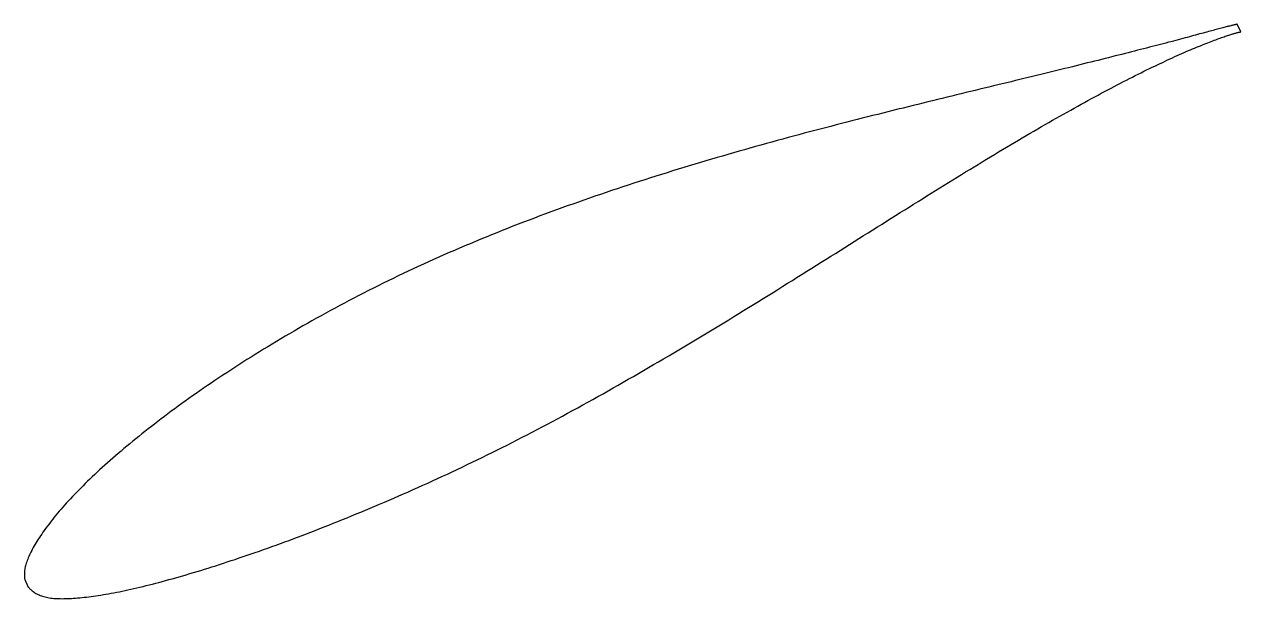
# Model space of a CAD drawing. Header units: metres. Extents: x -44 to 90, y -22 to 42.
import ezdxf

# ---------------------------------------------------------------- set-up
doc = ezdxf.new("R2010")
doc.units = ezdxf.units.M

msp = doc.modelspace()

# ---------------------------------------------------------------- linework, layer by layer
msp.add_lwpolyline([(89.38, 41.65), (89.38, 41.65), (89.37, 41.65), (89.36, 41.65), (89.34, 41.64), (89.31, 41.64), (89.28, 41.63), (89.24, 41.62), (89.2, 41.62), (89.15, 41.6), (89.1, 41.59), (89.04, 41.58), (88.98, 41.56), (88.91, 41.55), (88.83, 41.53), (88.75, 41.51), (88.67, 41.49), (88.58, 41.46), (88.48, 41.44), (88.38, 41.41), (88.27, 41.39), (88.16, 41.36), (88.04, 41.33), (87.92, 41.29), (87.79, 41.26), (87.66, 41.22), (87.52, 41.19), (87.37, 41.15), (87.22, 41.11), (87.07, 41.07), (86.91, 41.03), (86.74, 40.98), (86.57, 40.94), (86.4, 40.89), (86.21, 40.84), (86.03, 40.79), (85.84, 40.74), (85.64, 40.69), (85.44, 40.63), (85.23, 40.58), (85.02, 40.52), (84.8, 40.46), (84.58, 40.4), (84.35, 40.34), (84.11, 40.28), (83.88, 40.21), (83.63, 40.15), (83.38, 40.08), (83.13, 40.01), (82.87, 39.95), (82.61, 39.88), (82.34, 39.8), (82.06, 39.73), (81.79, 39.66), (81.5, 39.58), (81.21, 39.51), (80.92, 39.43), (80.62, 39.35), (80.32, 39.27), (80.01, 39.19), (79.69, 39.11), (79.38, 39.03), (79.05, 38.95), (78.72, 38.86), (78.39, 38.78), (78.05, 38.69), (77.71, 38.6), (77.37, 38.51), (77.01, 38.42), (76.66, 38.33), (76.3, 38.24), (75.93, 38.15), (75.56, 38.06), (75.19, 37.96), (74.81, 37.87), (74.42, 37.77), (74.03, 37.67), (73.64, 37.58), (73.25, 37.48), (72.84, 37.38), (72.44, 37.28), (72.03, 37.17), (71.61, 37.07), (71.2, 36.97), (70.77, 36.86), (70.35, 36.76), (69.91, 36.65), (69.48, 36.55), (69.04, 36.44), (68.6, 36.33), (68.15, 36.22), (67.7, 36.11), (67.24, 36), (66.78, 35.88), (66.32, 35.77), (65.85, 35.66), (65.38, 35.54), (64.91, 35.43), (64.43, 35.31), (63.95, 35.19), (63.46, 35.08), (62.97, 34.96), (62.48, 34.84), (61.98, 34.72), (61.48, 34.6), (60.98, 34.47), (60.48, 34.35), (59.97, 34.23), (59.45, 34.1), (58.94, 33.98), (58.42, 33.85), (57.89, 33.72), (57.37, 33.6), (56.84, 33.47), (56.31, 33.34), (55.77, 33.21), (55.24, 33.07), (54.7, 32.94), (54.15, 32.81), (53.61, 32.67), (53.06, 32.54), (52.51, 32.4), (51.95, 32.26), (51.4, 32.12), (50.84, 31.99), (50.28, 31.84), (49.72, 31.7), (49.15, 31.56), (48.58, 31.42), (48.01, 31.27), (47.44, 31.13), (46.86, 30.98), (46.29, 30.83), (45.71, 30.68), (45.13, 30.53), (44.55, 30.38), (43.96, 30.23), (43.38, 30.07), (42.79, 29.92), (42.2, 29.76), (41.61, 29.61), (41.01, 29.45), (40.42, 29.29), (39.82, 29.13), (39.23, 28.97), (38.63, 28.8), (38.03, 28.64), (37.43, 28.47), (36.83, 28.31), (36.22, 28.14), (35.62, 27.97), (35.01, 27.8), (34.41, 27.63), (33.8, 27.45), (33.19, 27.28), (32.58, 27.1), (31.98, 26.92), (31.37, 26.74), (30.76, 26.56), (30.14, 26.38), (29.53, 26.2), (28.92, 26.01), (28.31, 25.83), (27.7, 25.64), (27.08, 25.45), (26.47, 25.26), (25.86, 25.07), (25.24, 24.88), (24.63, 24.68), (24.02, 24.48), (23.4, 24.29), (22.79, 24.09), (22.18, 23.89), (21.57, 23.69), (20.95, 23.48), (20.34, 23.28), (19.73, 23.07), (19.12, 22.86), (18.51, 22.66), (17.9, 22.44), (17.29, 22.23), (16.68, 22.02), (16.07, 21.8), (15.46, 21.59), (14.86, 21.37), (14.25, 21.15), (13.65, 20.93), (13.04, 20.71), (12.44, 20.48), (11.84, 20.25), (11.24, 20.03), (10.64, 19.8), (10.05, 19.57), (9.45, 19.34), (8.85, 19.1), (8.26, 18.87), (7.67, 18.63), (7.08, 18.39), (6.49, 18.15), (5.9, 17.91), (5.32, 17.67), (4.74, 17.42), (4.16, 17.18), (3.58, 16.93), (3, 16.68), (2.42, 16.43), (1.85, 16.18), (1.28, 15.93), (0.71, 15.67), (0.14, 15.41), (-0.42, 15.16), (-0.99, 14.9), (-1.55, 14.64), (-2.11, 14.38), (-2.66, 14.11), (-3.21, 13.85), (-3.77, 13.58), (-4.31, 13.31), (-4.86, 13.05), (-5.4, 12.78), (-5.94, 12.51), (-6.48, 12.23), (-7.02, 11.96), (-7.55, 11.69), (-8.08, 11.41), (-8.61, 11.14), (-9.13, 10.86), (-9.65, 10.58), (-10.17, 10.3), (-10.69, 10.02), (-11.2, 9.74), (-11.71, 9.46), (-12.22, 9.18), (-12.72, 8.89), (-13.22, 8.61), (-13.72, 8.33), (-14.21, 8.04), (-14.7, 7.76), (-15.19, 7.47), (-15.68, 7.19), (-16.16, 6.9), (-16.64, 6.61), (-17.11, 6.33), (-17.59, 6.04), (-18.06, 5.75), (-18.52, 5.47), (-18.98, 5.18), (-19.44, 4.89), (-19.9, 4.61), (-20.35, 4.32), (-20.8, 4.03), (-21.24, 3.74), (-21.69, 3.46), (-22.12, 3.17), (-22.56, 2.88), (-22.99, 2.6), (-23.42, 2.31), (-23.84, 2.02), (-24.26, 1.74), (-24.67, 1.45), (-25.09, 1.17), (-25.49, 0.88), (-25.9, 0.6), (-26.3, 0.31), (-26.7, 0.03), (-27.09, -0.25), (-27.48, -0.54), (-27.86, -0.82), (-28.24, -1.1), (-28.62, -1.38), (-28.99, -1.66), (-29.36, -1.94), (-29.73, -2.22), (-30.09, -2.5), (-30.44, -2.77), (-30.8, -3.05), (-31.15, -3.32), (-31.49, -3.6), (-31.83, -3.87), (-32.17, -4.14), (-32.5, -4.41), (-32.83, -4.68), (-33.15, -4.95), (-33.47, -5.22), (-33.78, -5.49), (-34.09, -5.75), (-34.4, -6.02), (-34.7, -6.28), (-35, -6.54), (-35.29, -6.8), (-35.58, -7.06), (-35.87, -7.32), (-36.15, -7.57), (-36.42, -7.83), (-36.69, -8.08), (-36.96, -8.33), (-37.22, -8.58), (-37.48, -8.83), (-37.73, -9.08), (-37.98, -9.32), (-38.22, -9.57), (-38.46, -9.81), (-38.7, -10.05), (-38.93, -10.29), (-39.15, -10.52), (-39.37, -10.76), (-39.59, -10.99), (-39.8, -11.22), (-40.01, -11.45), (-40.21, -11.68), (-40.41, -11.91), (-40.6, -12.13), (-40.79, -12.36), (-40.97, -12.58), (-41.15, -12.79), (-41.32, -13.01), (-41.49, -13.22), (-41.65, -13.44), (-41.81, -13.65), (-41.97, -13.85), (-42.12, -14.06), (-42.27, -14.26), (-42.41, -14.46), (-42.54, -14.65), (-42.68, -14.85), (-42.8, -15.04), (-42.93, -15.23), (-43.04, -15.41), (-43.16, -15.6), (-43.27, -15.78), (-43.37, -15.95), (-43.47, -16.13), (-43.56, -16.3), (-43.65, -16.47), (-43.74, -16.64), (-43.82, -16.8), (-43.9, -16.96), (-43.97, -17.12), (-44.03, -17.28), (-44.09, -17.43), (-44.15, -17.58), (-44.2, -17.73), (-44.25, -17.87), (-44.29, -18.01), (-44.33, -18.15), (-44.36, -18.29), (-44.39, -18.42), (-44.41, -18.55), (-44.43, -18.68), (-44.44, -18.8), (-44.45, -18.92), (-44.46, -19.03), (-44.46, -19.14), (-44.46, -19.25), (-44.45, -19.34), (-44.45, -19.43), (-44.44, -19.51), (-44.43, -19.58), (-44.42, -19.63), (-44.42, -19.66), (-44.02, -20.51), (-44.02, -20.52), (-44, -20.54), (-43.97, -20.56), (-43.93, -20.6), (-43.88, -20.66), (-43.82, -20.73), (-43.74, -20.79), (-43.66, -20.87), (-43.58, -20.94), (-43.49, -21.01), (-43.39, -21.08), (-43.29, -21.15), (-43.18, -21.21), (-43.07, -21.27), (-42.95, -21.33), (-42.83, -21.38), (-42.71, -21.43), (-42.58, -21.48), (-42.44, -21.53), (-42.31, -21.57), (-42.16, -21.6), (-42.02, -21.64), (-41.86, -21.67), (-41.71, -21.7), (-41.55, -21.72), (-41.38, -21.74), (-41.21, -21.76), (-41.04, -21.77), (-40.86, -21.78), (-40.67, -21.79), (-40.48, -21.79), (-40.29, -21.8), (-40.09, -21.79), (-39.89, -21.79), (-39.69, -21.78), (-39.47, -21.78), (-39.26, -21.76), (-39.04, -21.75), (-38.81, -21.73), (-38.58, -21.71), (-38.35, -21.69), (-38.11, -21.67), (-37.86, -21.64), (-37.61, -21.61), (-37.36, -21.58), (-37.1, -21.55), (-36.84, -21.51), (-36.57, -21.48), (-36.3, -21.44), (-36.02, -21.39), (-35.74, -21.35), (-35.46, -21.3), (-35.17, -21.25), (-34.87, -21.2), (-34.57, -21.14), (-34.27, -21.08), (-33.97, -21.02), (-33.65, -20.96), (-33.34, -20.89), (-33.02, -20.82), (-32.7, -20.75), (-32.37, -20.68), (-32.04, -20.6), (-31.7, -20.52), (-31.36, -20.44), (-31.02, -20.35), (-30.67, -20.27), (-30.32, -20.18), (-29.96, -20.09), (-29.6, -19.99), (-29.24, -19.89), (-28.87, -19.79), (-28.5, -19.69), (-28.13, -19.59), (-27.75, -19.48), (-27.37, -19.37), (-26.98, -19.26), (-26.59, -19.15), (-26.2, -19.03), (-25.8, -18.91), (-25.4, -18.79), (-24.99, -18.67), (-24.58, -18.54), (-24.17, -18.41), (-23.76, -18.28), (-23.34, -18.15), (-22.92, -18.01), (-22.49, -17.88), (-22.06, -17.74), (-21.63, -17.59), (-21.19, -17.45), (-20.76, -17.3), (-20.31, -17.15), (-19.87, -17), (-19.42, -16.84), (-18.97, -16.69), (-18.52, -16.53), (-18.06, -16.37), (-17.6, -16.2), (-17.13, -16.04), (-16.67, -15.87), (-16.2, -15.7), (-15.73, -15.52), (-15.25, -15.35), (-14.78, -15.17), (-14.3, -14.99), (-13.81, -14.81), (-13.33, -14.62), (-12.84, -14.44), (-12.35, -14.25), (-11.86, -14.05), (-11.36, -13.86), (-10.87, -13.66), (-10.37, -13.46), (-9.86, -13.26), (-9.36, -13.06), (-8.85, -12.85), (-8.35, -12.65), (-7.83, -12.44), (-7.32, -12.22), (-6.81, -12.01), (-6.29, -11.79), (-5.77, -11.57), (-5.25, -11.35), (-4.73, -11.13), (-4.2, -10.91), (-3.67, -10.68), (-3.15, -10.45), (-2.62, -10.22), (-2.08, -9.98), (-1.55, -9.74), (-1.02, -9.51), (-0.48, -9.26), (0.06, -9.02), (0.6, -8.78), (1.14, -8.53), (1.68, -8.28), (2.22, -8.03), (2.76, -7.77), (3.31, -7.51), (3.85, -7.25), (4.4, -6.99), (4.95, -6.73), (5.5, -6.46), (6.05, -6.19), (6.6, -5.92), (7.15, -5.65), (7.7, -5.38), (8.26, -5.1), (8.81, -4.82), (9.36, -4.54), (9.92, -4.25), (10.47, -3.97), (11.03, -3.68), (11.59, -3.39), (12.14, -3.1), (12.7, -2.81), (13.26, -2.51), (13.81, -2.22), (14.37, -1.92), (14.93, -1.62), (15.49, -1.31), (16.05, -1.01), (16.61, -0.7), (17.16, -0.4), (17.72, -0.09), (18.28, 0.22), (18.84, 0.54), (19.4, 0.85), (19.96, 1.16), (20.52, 1.48), (21.08, 1.8), (21.64, 2.12), (22.19, 2.44), (22.75, 2.76), (23.31, 3.08), (23.87, 3.41), (24.42, 3.73), (24.98, 4.06), (25.54, 4.38), (26.09, 4.71), (26.65, 5.04), (27.21, 5.37), (27.76, 5.7), (28.31, 6.03), (28.87, 6.36), (29.42, 6.69), (29.97, 7.02), (30.53, 7.35), (31.08, 7.69), (31.63, 8.02), (32.18, 8.35), (32.73, 8.69), (33.27, 9.02), (33.82, 9.36), (34.37, 9.69), (34.91, 10.03), (35.46, 10.36), (36, 10.7), (36.54, 11.03), (37.08, 11.37), (37.62, 11.7), (38.16, 12.04), (38.7, 12.37), (39.24, 12.71), (39.77, 13.04), (40.31, 13.37), (40.84, 13.71), (41.37, 14.04), (41.9, 14.37), (42.43, 14.7), (42.96, 15.04), (43.49, 15.37), (44.01, 15.7), (44.53, 16.03), (45.06, 16.35), (45.58, 16.68), (46.1, 17.01), (46.61, 17.34), (47.13, 17.66), (47.64, 17.98), (48.15, 18.31), (48.67, 18.63), (49.17, 18.95), (49.68, 19.27), (50.19, 19.59), (50.69, 19.9), (51.19, 20.22), (51.69, 20.53), (52.19, 20.85), (52.69, 21.16), (53.18, 21.47), (53.67, 21.78), (54.16, 22.08), (54.65, 22.39), (55.14, 22.69), (55.62, 22.99), (56.1, 23.29), (56.58, 23.59), (57.06, 23.89), (57.53, 24.18), (58.01, 24.47), (58.48, 24.76), (58.95, 25.05), (59.41, 25.34), (59.88, 25.62), (60.34, 25.9), (60.8, 26.18), (61.25, 26.46), (61.71, 26.74), (62.16, 27.01), (62.61, 27.28), (63.05, 27.55), (63.5, 27.82), (63.94, 28.08), (64.38, 28.34), (64.81, 28.6), (65.24, 28.86), (65.67, 29.11), (66.1, 29.36), (66.53, 29.61), (66.95, 29.86), (67.37, 30.1), (67.78, 30.35), (68.2, 30.58), (68.61, 30.82), (69.02, 31.05), (69.42, 31.28), (69.82, 31.51), (70.22, 31.74), (70.61, 31.96), (71.01, 32.18), (71.4, 32.4), (71.78, 32.61), (72.16, 32.82), (72.54, 33.03), (72.92, 33.24), (73.29, 33.44), (73.66, 33.64), (74.03, 33.84), (74.39, 34.03), (74.75, 34.23), (75.1, 34.41), (75.46, 34.6), (75.8, 34.78), (76.15, 34.96), (76.49, 35.14), (76.83, 35.32), (77.16, 35.49), (77.49, 35.66), (77.82, 35.82), (78.14, 35.99), (78.46, 36.14), (78.78, 36.3), (79.09, 36.46), (79.39, 36.61), (79.7, 36.76), (80, 36.9), (80.29, 37.04), (80.59, 37.18), (80.87, 37.32), (81.16, 37.45), (81.44, 37.58), (81.71, 37.71), (81.99, 37.84), (82.25, 37.96), (82.52, 38.08), (82.77, 38.2), (83.03, 38.31), (83.28, 38.42), (83.53, 38.53), (83.77, 38.63), (84.01, 38.74), (84.24, 38.84), (84.47, 38.93), (84.69, 39.03), (84.91, 39.12), (85.13, 39.21), (85.34, 39.29), (85.54, 39.38), (85.75, 39.46), (85.94, 39.54), (86.13, 39.61), (86.32, 39.69), (86.51, 39.76), (86.68, 39.82), (86.86, 39.89), (87.03, 39.95), (87.19, 40.01), (87.35, 40.07), (87.5, 40.13), (87.65, 40.18), (87.8, 40.23), (87.94, 40.28), (88.07, 40.33), (88.2, 40.37), (88.33, 40.41), (88.45, 40.45), (88.56, 40.49), (88.67, 40.52), (88.78, 40.56), (88.88, 40.59), (88.97, 40.61), (89.06, 40.64), (89.14, 40.66), (89.22, 40.69), (89.3, 40.71), (89.37, 40.73), (89.43, 40.74), (89.49, 40.76), (89.54, 40.77), (89.59, 40.78), (89.63, 40.79), (89.67, 40.8), (89.7, 40.8), (89.72, 40.81), (89.74, 40.81), (89.76, 40.81), (89.77, 40.82), (89.77, 40.82)], close=True)

doc.saveas('drawing.dxf')
